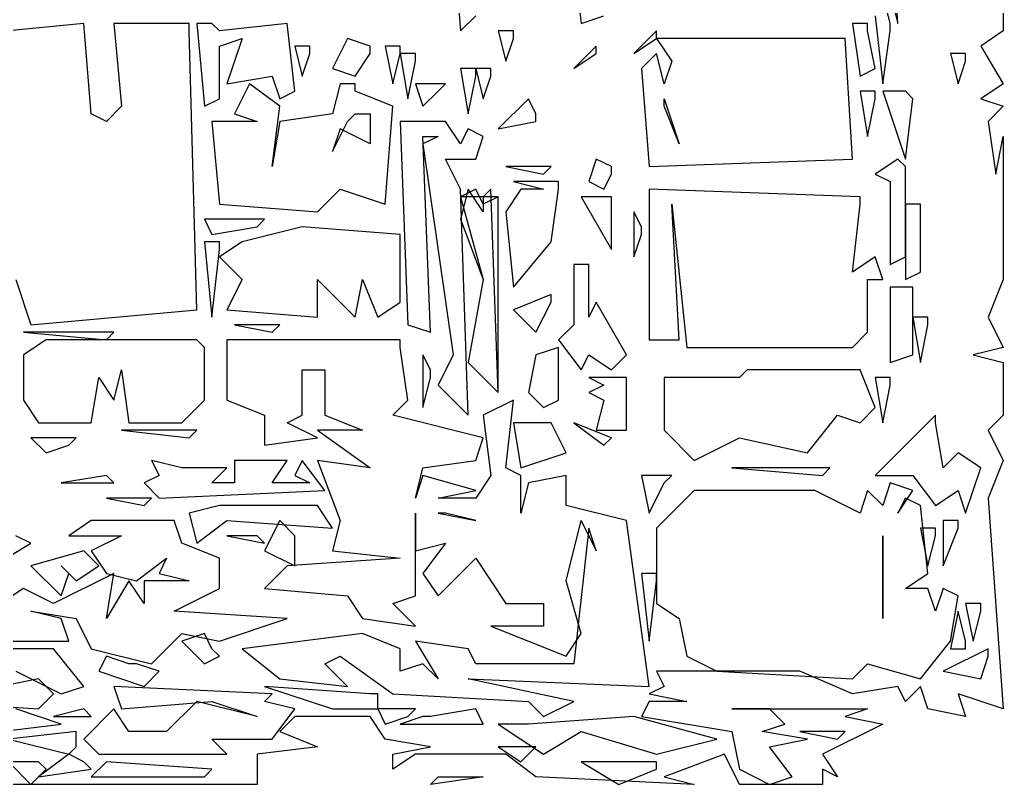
# Model space of a CAD drawing. Extents: x 1 to 798, y 2 to 577.
# Drawn here: x 667.5 to 798, y 2 to 103.5 of the extents above; entities that cross this region are included whole.
import ezdxf

# ---------------------------------------------------------------- set-up
doc = ezdxf.new("R2010")
doc.units = 0

msp = doc.modelspace()

# ---------------------------------------------------------------- linework, layer by layer
for p, q in [((740, 120), (742, 103)), ((740, 120), (742, 103)), ((780, 119), (784, 103)), ((780, 119), (784, 103)), ((784, 103), (783, 118)), ((784, 103), (783, 118)), ((725, 114), (726, 102)), ((725, 114), (726, 102)), ((783, 103), (782, 107)), ((783, 103), (782, 107)), ((798, 106), (798, 102)), ((798, 106), (798, 102)), ((726, 102), (728, 104)), ((726, 102), (728, 104)), ((742, 103), (745, 104)), ((742, 103), (745, 104)), ((781, 104), (782, 95)), ((781, 104), (782, 95)), ((676, 103), (666, 102)), ((676, 103), (666, 102)), ((677, 91), (676, 103)), ((677, 91), (676, 103)), ((690, 103), (680, 103)), ((680, 103), (681, 92)), ((690, 103), (680, 103)), ((680, 103), (681, 92)), ((690, 102), (690, 103)), ((690, 102), (690, 103)), ((691, 65), (690, 102)), ((691, 65), (690, 102)), ((693, 103), (691, 103)), ((691, 103), (692, 92)), ((693, 103), (691, 103)), ((691, 103), (692, 92)), ((694, 102), (693, 103)), ((694, 102), (693, 103)), ((703, 103), (694, 102)), ((703, 103), (694, 102)), ((704, 94), (703, 103)), ((704, 94), (703, 103)), ((733, 102), (731, 102)), ((731, 102), (732, 98)), ((733, 102), (731, 102)), ((731, 102), (732, 98)), ((733, 101), (733, 102)), ((733, 101), (733, 102)), ((752, 102), (749, 99)), ((752, 102), (749, 99)), ((752, 101), (752, 102)), ((752, 101), (752, 102)), ((780, 103), (778, 103)), ((778, 103), (779, 96)), ((780, 103), (778, 103)), ((778, 103), (779, 96)), ((780, 102), (780, 103)), ((780, 102), (780, 103)), ((781, 97), (780, 102)), ((781, 97), (780, 102)), ((782, 95), (783, 102)), ((782, 95), (783, 102)), ((783, 102), (783, 103)), ((783, 102), (783, 103)), ((798, 102), (795, 100)), ((798, 102), (795, 100)), ((694, 100), (697, 101)), ((694, 100), (697, 101)), ((697, 101), (695, 95)), ((697, 101), (695, 95)), ((711, 101), (709, 97)), ((711, 101), (709, 97)), ((714, 100), (711, 101)), ((714, 100), (711, 101)), ((732, 98), (733, 101)), ((732, 98), (733, 101)), ((749, 99), (752, 101)), ((749, 99), (752, 101)), ((766, 101), (752, 101)), ((752, 101), (754, 98)), ((766, 101), (752, 101)), ((752, 101), (754, 98)), ((767, 101), (766, 101)), ((767, 101), (766, 101)), ((777, 101), (767, 101)), ((777, 101), (767, 101)), ((778, 85), (777, 101)), ((778, 85), (777, 101)), ((694, 93), (694, 100)), ((694, 93), (694, 100)), ((706, 100), (704, 100)), ((704, 100), (705, 96)), ((706, 100), (704, 100)), ((704, 100), (705, 96)), ((706, 99), (706, 100)), ((706, 99), (706, 100)), ((714, 99), (714, 100)), ((714, 99), (714, 100)), ((718, 100), (716, 100)), ((716, 100), (717, 95)), ((718, 100), (716, 100)), ((716, 100), (717, 95)), ((718, 99), (718, 100)), ((718, 99), (718, 100)), ((744, 100), (741, 97)), ((744, 100), (741, 97)), ((744, 99), (744, 100)), ((744, 99), (744, 100)), ((795, 100), (798, 95)), ((795, 100), (798, 95)), ((705, 96), (706, 99)), ((705, 96), (706, 99)), ((712, 96), (714, 99)), ((712, 96), (714, 99)), ((717, 95), (718, 99)), ((717, 95), (718, 99)), ((720, 99), (718, 99)), ((718, 99), (719, 93)), ((720, 99), (718, 99)), ((718, 99), (719, 93)), ((719, 93), (720, 98)), ((719, 93), (720, 98)), ((720, 98), (720, 99)), ((720, 98), (720, 99)), ((741, 97), (744, 99)), ((741, 97), (744, 99)), ((752, 99), (750, 97)), ((752, 99), (750, 97)), ((753, 95), (752, 99)), ((753, 95), (752, 99)), ((754, 98), (753, 95)), ((754, 98), (753, 95)), ((793, 99), (791, 99)), ((791, 99), (792, 95)), ((793, 99), (791, 99)), ((791, 99), (792, 95)), ((792, 95), (793, 98)), ((792, 95), (793, 98)), ((793, 98), (793, 99)), ((793, 98), (793, 99)), ((709, 97), (712, 96)), ((709, 97), (712, 96)), ((728, 97), (726, 97)), ((726, 97), (727, 91)), ((728, 97), (726, 97)), ((726, 97), (727, 91)), ((728, 96), (728, 97)), ((730, 97), (728, 97)), ((728, 97), (729, 93)), ((728, 96), (728, 97)), ((730, 97), (728, 97)), ((728, 97), (729, 93)), ((730, 96), (730, 97)), ((730, 96), (730, 97)), ((750, 97), (751, 84)), ((750, 97), (751, 84)), ((779, 96), (781, 97)), ((779, 96), (781, 97)), ((695, 95), (701, 96)), ((695, 95), (701, 96)), ((701, 96), (702, 93)), ((701, 96), (702, 93)), ((727, 91), (728, 96)), ((727, 91), (728, 96)), ((729, 93), (730, 96)), ((729, 93), (730, 96)), ((698, 95), (696, 91)), ((698, 95), (696, 91)), ((702, 92), (698, 95)), ((702, 92), (698, 95)), ((702, 93), (704, 94)), ((702, 93), (704, 94)), ((710, 95), (709, 91)), ((710, 95), (709, 91)), ((712, 95), (710, 95)), ((712, 95), (710, 95)), ((712, 94), (712, 95)), ((712, 94), (712, 95)), ((717, 92), (712, 94)), ((717, 92), (712, 94)), ((724, 95), (720, 95)), ((720, 95), (721, 92)), ((724, 95), (720, 95)), ((720, 95), (721, 92)), ((721, 92), (723, 94)), ((721, 92), (723, 94)), ((723, 94), (724, 95)), ((723, 94), (724, 95)), ((781, 94), (779, 94)), ((779, 94), (780, 88)), ((781, 94), (779, 94)), ((779, 94), (780, 88)), ((781, 93), (781, 94)), ((781, 93), (781, 94)), ((785, 94), (782, 94)), ((782, 94), (785, 85)), ((785, 94), (782, 94)), ((782, 94), (785, 85)), ((786, 93), (785, 94)), ((786, 93), (785, 94)), ((798, 95), (795, 93)), ((798, 95), (795, 93)), ((692, 92), (694, 93)), ((692, 92), (694, 93)), ((735, 93), (731, 89)), ((735, 93), (731, 89)), ((736, 91), (735, 93)), ((736, 91), (735, 93)), ((753, 93), (755, 87)), ((753, 92), (753, 93)), ((753, 93), (755, 87)), ((753, 92), (753, 93)), ((780, 88), (781, 93)), ((780, 88), (781, 93)), ((785, 85), (786, 93)), ((785, 85), (786, 93)), ((795, 93), (798, 92)), ((795, 93), (798, 92)), ((681, 92), (679, 90)), ((681, 92), (679, 90)), ((701, 84), (702, 92)), ((701, 84), (702, 92)), ((716, 79), (717, 92)), ((716, 79), (717, 92)), ((755, 87), (753, 92)), ((755, 87), (753, 92)), ((798, 92), (796, 90)), ((798, 92), (796, 90)), ((679, 90), (677, 91)), ((679, 90), (677, 91)), ((696, 91), (699, 90)), ((696, 91), (699, 90)), ((709, 91), (702, 90)), ((709, 91), (702, 90)), ((711, 90), (712, 91)), ((711, 90), (712, 91)), ((712, 91), (714, 91)), ((712, 91), (714, 91)), ((714, 91), (714, 87)), ((714, 91), (714, 87)), ((736, 90), (736, 91)), ((736, 90), (736, 91)), ((699, 90), (693, 90)), ((693, 90), (694, 79)), ((699, 90), (693, 90)), ((693, 90), (694, 79)), ((702, 90), (701, 84)), ((702, 90), (701, 84)), ((709, 86), (711, 90)), ((709, 86), (711, 90)), ((710, 89), (709, 86)), ((710, 89), (709, 86)), ((714, 87), (710, 89)), ((714, 87), (710, 89)), ((720, 90), (718, 90)), ((718, 90), (719, 63)), ((720, 90), (718, 90)), ((718, 90), (719, 63)), ((721, 90), (720, 90)), ((721, 90), (720, 90)), ((724, 90), (721, 90)), ((724, 90), (721, 90)), ((726, 87), (724, 90)), ((726, 87), (724, 90)), ((727, 89), (726, 87)), ((727, 89), (726, 87)), ((729, 88), (727, 89)), ((729, 88), (727, 89)), ((731, 89), (736, 90)), ((731, 89), (736, 90)), ((796, 90), (797, 83)), ((796, 90), (797, 83)), ((722, 62), (721, 88)), ((721, 88), (723, 88)), ((723, 88), (721, 87)), ((722, 62), (721, 88)), ((721, 88), (723, 88)), ((723, 88), (721, 87)), ((728, 85), (729, 88)), ((728, 85), (729, 88)), ((797, 83), (798, 88)), ((797, 83), (798, 88)), ((798, 88), (798, 69)), ((798, 88), (798, 69)), ((721, 87), (725, 59)), ((721, 87), (725, 59)), ((726, 81), (724, 85)), ((724, 85), (728, 85)), ((726, 81), (724, 85)), ((724, 85), (728, 85)), ((744, 85), (743, 82)), ((744, 85), (743, 82)), ((746, 84), (744, 85)), ((746, 84), (744, 85)), ((751, 84), (778, 85)), ((751, 84), (778, 85)), ((784, 85), (781, 83)), ((784, 85), (781, 83)), ((785, 84), (784, 85)), ((785, 84), (784, 85)), ((738, 84), (732, 84)), ((732, 84), (737, 83)), ((738, 84), (732, 84)), ((732, 84), (737, 83)), ((737, 83), (738, 84)), ((737, 83), (738, 84)), ((746, 83), (746, 84)), ((746, 83), (746, 84)), ((785, 72), (785, 84)), ((785, 72), (785, 84)), ((745, 81), (746, 83)), ((745, 81), (746, 83)), ((781, 83), (783, 82)), ((781, 83), (783, 82)), ((707, 78), (710, 81)), ((707, 78), (710, 81)), ((710, 81), (716, 79)), ((710, 81), (716, 79)), ((727, 51), (726, 81)), ((728, 81), (726, 80)), ((727, 81), (726, 77)), ((727, 51), (726, 81)), ((728, 81), (726, 80)), ((727, 81), (726, 77)), ((729, 78), (727, 81)), ((729, 78), (727, 81)), ((729, 79), (728, 81)), ((729, 79), (728, 81)), ((730, 81), (729, 80)), ((730, 81), (729, 80)), ((731, 54), (730, 81)), ((731, 54), (730, 81)), ((734, 81), (732, 78)), ((734, 81), (732, 78)), ((739, 82), (733, 82)), ((733, 82), (737, 81)), ((739, 82), (733, 82)), ((733, 82), (737, 81)), ((737, 81), (734, 81)), ((737, 81), (734, 81)), ((738, 74), (739, 81)), ((738, 74), (739, 81)), ((739, 81), (739, 82)), ((739, 81), (739, 82)), ((743, 82), (745, 81)), ((743, 82), (745, 81)), ((779, 80), (751, 81)), ((751, 81), (751, 61)), ((779, 80), (751, 81)), ((751, 81), (751, 61)), ((783, 82), (783, 71)), ((783, 82), (783, 71)), ((729, 80), (726, 80)), ((726, 80), (729, 69)), ((726, 80), (729, 69)), ((729, 80), (726, 80)), ((726, 80), (729, 69)), ((726, 80), (729, 69)), ((731, 80), (729, 80)), ((729, 80), (729, 79)), ((731, 80), (729, 79)), ((731, 80), (729, 80)), ((729, 80), (729, 79)), ((731, 80), (729, 79)), ((731, 54), (731, 80)), ((731, 54), (731, 80)), ((731, 54), (731, 80)), ((731, 54), (731, 80)), ((746, 80), (742, 80)), ((742, 80), (746, 73)), ((746, 80), (742, 80)), ((742, 80), (746, 73)), ((746, 79), (746, 80)), ((746, 79), (746, 80)), ((779, 79), (779, 80)), ((779, 79), (779, 80)), ((694, 79), (707, 78)), ((694, 79), (707, 78)), ((729, 79), (729, 78)), ((729, 79), (729, 78)), ((746, 73), (746, 79)), ((746, 73), (746, 79)), ((755, 61), (754, 79)), ((754, 79), (756, 60)), ((755, 61), (754, 79)), ((754, 79), (756, 60)), ((778, 70), (779, 79)), ((778, 70), (779, 79)), ((787, 79), (785, 79)), ((785, 79), (785, 69)), ((787, 79), (785, 79)), ((785, 79), (785, 69)), ((787, 78), (787, 79)), ((787, 78), (787, 79)), ((700, 77), (692, 77)), ((692, 77), (693, 75)), ((700, 77), (692, 77)), ((692, 77), (693, 75)), ((699, 76), (700, 77)), ((699, 76), (700, 77)), ((726, 77), (729, 69)), ((726, 77), (729, 69)), ((732, 78), (733, 68)), ((732, 78), (733, 68)), ((750, 76), (749, 78)), ((749, 78), (749, 72)), ((750, 76), (749, 78)), ((749, 78), (749, 72)), ((787, 70), (787, 78)), ((787, 70), (787, 78)), ((693, 75), (699, 76)), ((693, 75), (699, 76)), ((705, 76), (697, 74)), ((705, 76), (697, 74)), ((718, 75), (705, 76)), ((718, 75), (705, 76)), ((750, 75), (750, 76)), ((750, 75), (750, 76)), ((718, 74), (718, 75)), ((718, 74), (718, 75)), ((749, 72), (750, 75)), ((749, 72), (750, 75)), ((694, 74), (692, 74)), ((692, 74), (693, 64)), ((694, 74), (692, 74)), ((692, 74), (693, 64)), ((697, 74), (694, 72)), ((694, 73), (694, 74)), ((697, 74), (694, 72)), ((694, 73), (694, 74)), ((718, 66), (718, 74)), ((718, 66), (718, 74)), ((733, 68), (738, 74)), ((733, 68), (738, 74)), ((693, 64), (694, 73)), ((693, 64), (694, 73)), ((694, 72), (697, 69)), ((694, 72), (697, 69)), ((781, 72), (778, 70)), ((781, 72), (778, 70)), ((782, 69), (781, 72)), ((782, 69), (781, 72)), ((783, 71), (785, 72)), ((783, 71), (785, 72)), ((743, 71), (741, 71)), ((741, 71), (741, 63)), ((743, 71), (741, 71)), ((741, 71), (741, 63)), ((743, 70), (743, 71)), ((743, 70), (743, 71)), ((743, 64), (743, 70)), ((743, 64), (743, 70)), ((785, 69), (787, 70)), ((785, 69), (787, 70)), ((667, 69), (669, 63)), ((667, 69), (669, 63)), ((697, 69), (695, 65)), ((697, 69), (695, 65)), ((707, 64), (707, 69)), ((707, 69), (712, 64)), ((707, 64), (707, 69)), ((707, 69), (712, 64)), ((712, 64), (713, 69)), ((712, 64), (713, 69)), ((713, 69), (715, 64)), ((713, 69), (715, 64)), ((729, 69), (727, 58)), ((729, 69), (727, 58)), ((729, 69), (727, 58)), ((729, 69), (727, 58)), ((729, 69), (727, 58)), ((729, 69), (727, 58)), ((780, 62), (780, 69)), ((780, 69), (782, 69)), ((780, 62), (780, 69)), ((780, 69), (782, 69)), ((786, 68), (783, 68)), ((783, 68), (783, 58)), ((786, 68), (783, 68)), ((783, 68), (783, 58)), ((786, 67), (786, 68)), ((786, 67), (786, 68)), ((798, 69), (796, 64)), ((798, 69), (796, 64)), ((738, 67), (733, 65)), ((738, 67), (733, 65)), ((738, 66), (738, 67)), ((738, 66), (738, 67)), ((786, 59), (786, 67)), ((786, 59), (786, 67)), ((715, 64), (718, 66)), ((715, 64), (718, 66)), ((736, 62), (738, 66)), ((736, 62), (738, 66)), ((744, 66), (743, 64)), ((744, 66), (743, 64)), ((748, 59), (744, 66)), ((748, 59), (744, 66)), ((669, 63), (691, 65)), ((669, 63), (691, 65)), ((695, 65), (707, 64)), ((695, 65), (707, 64)), ((733, 65), (736, 62)), ((733, 65), (736, 62)), ((788, 64), (786, 64)), ((786, 64), (787, 58)), ((788, 64), (786, 64)), ((786, 64), (787, 58)), ((788, 63), (788, 64)), ((788, 63), (788, 64)), ((796, 64), (798, 60)), ((796, 64), (798, 60)), ((702, 63), (696, 63)), ((696, 63), (701, 62)), ((702, 63), (696, 63)), ((696, 63), (701, 62)), ((701, 62), (702, 63)), ((701, 62), (702, 63)), ((719, 63), (722, 62)), ((719, 63), (722, 62)), ((741, 63), (739, 61)), ((741, 63), (739, 61)), ((787, 58), (788, 63)), ((787, 58), (788, 63)), ((680, 62), (668, 62)), ((668, 62), (679, 61)), ((680, 62), (668, 62)), ((668, 62), (679, 61)), ((679, 61), (680, 62)), ((679, 61), (680, 62)), ((778, 60), (780, 62)), ((778, 60), (780, 62)), ((671, 61), (668, 59)), ((671, 61), (668, 59)), ((691, 61), (671, 61)), ((691, 61), (671, 61)), ((692, 60), (691, 61)), ((692, 60), (691, 61)), ((718, 61), (695, 61)), ((695, 61), (695, 53)), ((718, 61), (695, 61)), ((695, 61), (695, 53)), ((718, 60), (718, 61)), ((718, 60), (718, 61)), ((739, 61), (742, 57)), ((739, 61), (742, 57)), ((751, 61), (755, 61)), ((751, 61), (755, 61)), ((668, 59), (668, 53)), ((668, 59), (668, 53)), ((692, 53), (692, 60)), ((692, 53), (692, 60)), ((719, 53), (718, 60)), ((719, 53), (718, 60)), ((722, 57), (721, 59)), ((721, 59), (721, 52)), ((722, 57), (721, 59)), ((721, 59), (721, 52)), ((725, 59), (723, 55)), ((725, 59), (723, 55)), ((736, 59), (735, 54)), ((736, 59), (735, 54)), ((739, 60), (736, 59)), ((739, 60), (736, 59)), ((739, 59), (739, 60)), ((739, 59), (739, 60)), ((739, 53), (739, 59)), ((739, 53), (739, 59)), ((742, 57), (743, 59)), ((742, 57), (743, 59)), ((743, 59), (746, 57)), ((743, 59), (746, 57)), ((746, 57), (748, 59)), ((746, 57), (748, 59)), ((756, 60), (778, 60)), ((756, 60), (778, 60)), ((783, 58), (786, 59)), ((783, 58), (786, 59)), ((798, 60), (794, 59)), ((798, 60), (794, 59)), ((794, 59), (798, 58)), ((794, 59), (798, 58)), ((727, 58), (731, 54)), ((727, 58), (731, 54)), ((727, 58), (731, 54)), ((727, 58), (731, 54)), ((727, 58), (731, 54)), ((727, 58), (731, 54)), ((798, 58), (798, 51)), ((798, 58), (798, 51)), ((680, 53), (681, 57)), ((680, 53), (681, 57)), ((681, 57), (682, 50)), ((681, 57), (682, 50)), ((705, 51), (705, 57)), ((705, 57), (708, 57)), ((705, 51), (705, 57)), ((705, 57), (708, 57)), ((708, 57), (708, 51)), ((708, 57), (708, 51)), ((722, 56), (722, 57)), ((722, 56), (722, 57)), ((764, 57), (763, 56)), ((764, 57), (763, 56)), ((779, 57), (764, 57)), ((779, 57), (764, 57)), ((781, 52), (779, 57)), ((781, 52), (779, 57)), ((677, 50), (678, 56)), ((677, 50), (678, 56)), ((678, 56), (680, 53)), ((678, 56), (680, 53)), ((721, 52), (722, 56)), ((721, 52), (722, 56)), ((723, 55), (727, 51)), ((723, 55), (727, 51)), ((748, 56), (743, 56)), ((743, 56), (745, 55)), ((748, 56), (743, 56)), ((743, 56), (745, 55)), ((745, 55), (743, 54)), ((745, 55), (743, 54)), ((748, 55), (748, 56)), ((748, 55), (748, 56)), ((748, 49), (748, 55)), ((748, 49), (748, 55)), ((763, 56), (753, 56)), ((753, 56), (753, 49)), ((763, 56), (753, 56)), ((753, 56), (753, 49)), ((783, 56), (781, 56)), ((781, 56), (782, 50)), ((783, 56), (781, 56)), ((781, 56), (782, 50)), ((782, 50), (783, 55)), ((782, 50), (783, 55)), ((783, 55), (783, 56)), ((783, 55), (783, 56)), ((735, 54), (737, 52)), ((735, 54), (737, 52)), ((743, 54), (745, 53)), ((743, 54), (745, 53)), ((668, 53), (670, 50)), ((668, 53), (670, 50)), ((689, 50), (692, 53)), ((689, 50), (692, 53)), ((695, 53), (700, 51)), ((695, 53), (700, 51)), ((717, 51), (719, 53)), ((717, 51), (719, 53)), ((733, 53), (729, 51)), ((733, 53), (729, 51)), ((732, 44), (733, 53)), ((732, 44), (733, 53)), ((737, 52), (739, 53)), ((737, 52), (739, 53)), ((745, 53), (744, 49)), ((745, 53), (744, 49)), ((700, 51), (700, 47)), ((700, 51), (700, 47)), ((703, 50), (705, 51)), ((703, 50), (705, 51)), ((708, 51), (713, 49)), ((708, 51), (713, 49)), ((729, 48), (717, 51)), ((729, 48), (717, 51)), ((729, 51), (730, 43)), ((729, 51), (730, 43)), ((772, 46), (776, 51)), ((772, 46), (776, 51)), ((776, 51), (779, 50)), ((776, 51), (779, 50)), ((779, 50), (781, 52)), ((779, 50), (781, 52)), ((789, 51), (781, 43)), ((789, 51), (781, 43)), ((789, 50), (789, 51)), ((789, 50), (789, 51)), ((798, 51), (796, 49)), ((798, 51), (796, 49)), ((670, 50), (677, 50)), ((670, 50), (677, 50)), ((682, 50), (689, 50)), ((682, 50), (689, 50)), ((707, 48), (703, 50)), ((707, 48), (703, 50)), ((737, 50), (733, 50)), ((733, 50), (734, 44)), ((737, 50), (733, 50)), ((733, 50), (734, 44)), ((738, 50), (737, 50)), ((738, 50), (737, 50)), ((740, 46), (738, 50)), ((740, 46), (738, 50)), ((746, 48), (741, 50)), ((741, 50), (745, 47)), ((746, 48), (741, 50)), ((741, 50), (745, 47)), ((790, 44), (789, 50)), ((790, 44), (789, 50)), ((691, 49), (681, 49)), ((681, 49), (690, 48)), ((691, 49), (681, 49)), ((681, 49), (690, 48)), ((690, 48), (691, 49)), ((690, 48), (691, 49)), ((713, 49), (707, 49)), ((707, 49), (714, 44)), ((713, 49), (707, 49)), ((707, 49), (714, 44)), ((744, 49), (748, 49)), ((744, 49), (748, 49)), ((753, 49), (757, 45)), ((753, 49), (757, 45)), ((796, 49), (798, 45)), ((796, 49), (798, 45)), ((675, 48), (669, 48)), ((669, 48), (671, 46)), ((675, 48), (669, 48)), ((669, 48), (671, 46)), ((671, 46), (674, 47)), ((671, 46), (674, 47)), ((674, 47), (675, 48)), ((674, 47), (675, 48)), ((700, 47), (707, 48)), ((700, 47), (707, 48)), ((728, 45), (729, 48)), ((728, 45), (729, 48)), ((745, 47), (746, 48)), ((745, 47), (746, 48)), ((757, 45), (763, 48)), ((757, 45), (763, 48)), ((763, 48), (772, 46)), ((763, 48), (772, 46)), ((734, 44), (740, 46)), ((734, 44), (740, 46)), ((792, 46), (790, 44)), ((792, 46), (790, 44)), ((795, 44), (792, 46)), ((795, 44), (792, 46)), ((689, 44), (685, 45)), ((685, 45), (686, 43)), ((689, 44), (685, 45)), ((685, 45), (686, 43)), ((703, 45), (696, 45)), ((696, 45), (696, 42)), ((703, 45), (696, 45)), ((696, 45), (696, 42)), ((701, 42), (703, 45)), ((701, 42), (703, 45)), ((705, 45), (704, 43)), ((705, 45), (704, 43)), ((708, 41), (705, 45)), ((708, 41), (705, 45)), ((714, 44), (707, 45)), ((707, 45), (710, 37)), ((714, 44), (707, 45)), ((707, 45), (710, 37)), ((721, 44), (728, 45)), ((721, 44), (728, 45)), ((798, 45), (796, 40)), ((798, 45), (796, 40)), ((690, 44), (689, 44)), ((690, 44), (689, 44)), ((695, 44), (690, 44)), ((695, 44), (690, 44)), ((693, 42), (695, 44)), ((693, 42), (695, 44)), ((720, 40), (721, 44)), ((720, 40), (721, 44)), ((734, 43), (732, 44)), ((734, 43), (732, 44)), ((775, 44), (762, 44)), ((762, 44), (774, 43)), ((775, 44), (762, 44)), ((762, 44), (774, 43)), ((774, 43), (775, 44)), ((774, 43), (775, 44)), ((793, 38), (795, 44)), ((793, 38), (795, 44)), ((679, 43), (673, 42)), ((679, 43), (673, 42)), ((673, 42), (680, 42)), ((673, 42), (680, 42)), ((680, 42), (679, 43)), ((680, 42), (679, 43)), ((686, 43), (684, 42)), ((686, 43), (684, 42)), ((684, 42), (686, 40)), ((684, 42), (686, 40)), ((696, 42), (693, 42)), ((696, 42), (693, 42)), ((706, 42), (701, 42)), ((706, 42), (701, 42)), ((704, 43), (706, 42)), ((704, 43), (706, 42)), ((721, 43), (720, 40)), ((721, 43), (720, 40)), ((728, 41), (721, 43)), ((728, 41), (721, 43)), ((730, 43), (728, 40)), ((730, 43), (728, 40)), ((734, 38), (734, 43)), ((734, 38), (734, 43)), ((735, 42), (734, 38)), ((735, 42), (734, 38)), ((740, 43), (735, 42)), ((740, 43), (735, 42)), ((740, 39), (740, 43)), ((740, 39), (740, 43)), ((754, 43), (750, 43)), ((750, 43), (751, 38)), ((754, 43), (750, 43)), ((750, 43), (751, 38)), ((751, 38), (753, 42)), ((751, 38), (753, 42)), ((753, 42), (754, 43)), ((753, 42), (754, 43)), ((781, 43), (786, 43)), ((781, 43), (786, 43)), ((783, 42), (782, 39)), ((783, 42), (782, 39)), ((786, 41), (783, 42)), ((786, 41), (783, 42)), ((786, 43), (789, 39)), ((786, 43), (789, 39)), ((686, 40), (708, 41)), ((686, 40), (708, 41)), ((723, 40), (728, 41)), ((723, 40), (728, 41)), ((757, 41), (752, 36)), ((757, 41), (752, 36)), ((772, 41), (757, 41)), ((772, 41), (757, 41)), ((773, 41), (772, 41)), ((773, 41), (772, 41)), ((779, 38), (773, 41)), ((779, 38), (773, 41)), ((780, 41), (779, 38)), ((780, 41), (779, 38)), ((782, 39), (780, 41)), ((782, 39), (780, 41)), ((784, 38), (786, 41)), ((784, 38), (786, 41)), ((789, 39), (792, 41)), ((789, 39), (792, 41)), ((792, 41), (793, 38)), ((792, 41), (793, 38)), ((685, 40), (679, 40)), ((679, 40), (684, 39)), ((685, 40), (679, 40)), ((679, 40), (684, 39)), ((684, 39), (685, 40)), ((684, 39), (685, 40)), ((728, 40), (723, 40)), ((728, 40), (723, 40)), ((785, 40), (784, 38)), ((785, 40), (784, 38)), ((787, 39), (785, 40)), ((787, 39), (785, 40)), ((796, 40), (798, 12)), ((796, 40), (798, 12)), ((694, 39), (690, 38)), ((694, 39), (690, 38)), ((690, 38), (691, 34)), ((690, 38), (691, 34)), ((695, 39), (694, 39)), ((695, 39), (694, 39)), ((707, 39), (695, 39)), ((707, 39), (695, 39)), ((709, 36), (707, 39)), ((709, 36), (707, 39)), ((720, 27), (720, 38)), ((720, 38), (720, 33)), ((720, 27), (720, 38)), ((720, 38), (720, 33)), ((723, 38), (728, 37)), ((724, 38), (723, 38)), ((723, 38), (728, 37)), ((724, 38), (723, 38)), ((728, 37), (724, 38)), ((728, 37), (724, 38)), ((748, 37), (740, 39)), ((748, 37), (740, 39)), ((788, 30), (787, 39)), ((788, 30), (787, 39)), ((677, 37), (674, 35)), ((677, 37), (674, 35)), ((687, 37), (677, 37)), ((687, 37), (677, 37)), ((688, 37), (687, 37)), ((688, 37), (687, 37)), ((689, 34), (688, 37)), ((689, 34), (688, 37)), ((691, 34), (695, 37)), ((691, 34), (695, 37)), ((695, 37), (709, 36)), ((695, 37), (709, 36)), ((702, 37), (700, 33)), ((702, 37), (700, 33)), ((704, 35), (702, 37)), ((704, 35), (702, 37)), ((710, 37), (709, 33)), ((710, 37), (709, 33)), ((740, 29), (742, 37)), ((740, 29), (742, 37)), ((742, 37), (744, 33)), ((742, 37), (744, 33)), ((751, 15), (748, 37)), ((751, 15), (748, 37)), ((792, 37), (790, 37)), ((790, 37), (790, 31)), ((792, 37), (790, 37)), ((790, 37), (790, 31)), ((792, 36), (792, 37)), ((792, 36), (792, 37)), ((743, 36), (741, 18)), ((743, 36), (741, 18)), ((744, 33), (743, 36)), ((744, 33), (743, 36)), ((752, 36), (752, 26)), ((752, 36), (752, 26)), ((789, 36), (787, 36)), ((787, 36), (788, 31)), ((789, 36), (787, 36)), ((787, 36), (788, 31)), ((789, 35), (789, 36)), ((789, 35), (789, 36)), ((790, 31), (792, 36)), ((790, 31), (792, 36)), ((664, 31), (669, 34)), ((664, 31), (669, 34)), ((669, 34), (667, 35)), ((669, 34), (667, 35)), ((674, 35), (681, 35)), ((674, 35), (681, 35)), ((681, 35), (677, 33)), ((681, 35), (677, 33)), ((694, 32), (689, 34)), ((694, 32), (689, 34)), ((699, 35), (695, 35)), ((695, 35), (700, 34)), ((699, 35), (695, 35)), ((695, 35), (700, 34)), ((700, 34), (699, 35)), ((700, 34), (699, 35)), ((704, 34), (704, 35)), ((704, 34), (704, 35)), ((704, 31), (704, 34)), ((704, 31), (704, 34)), ((720, 33), (724, 34)), ((720, 33), (724, 34)), ((724, 34), (721, 30)), ((724, 34), (721, 30)), ((782, 35), (782, 24)), ((782, 34), (782, 35)), ((782, 35), (782, 24)), ((782, 34), (782, 35)), ((782, 24), (782, 34)), ((782, 24), (782, 34)), ((788, 31), (789, 35)), ((788, 31), (789, 35)), ((676, 33), (669, 31)), ((676, 33), (669, 31)), ((678, 31), (676, 33)), ((678, 31), (676, 33)), ((677, 33), (679, 30)), ((677, 33), (679, 30)), ((700, 33), (704, 31)), ((700, 33), (704, 31)), ((709, 33), (718, 32)), ((709, 33), (718, 32)), ((683, 29), (687, 32)), ((683, 29), (687, 32)), ((687, 32), (686, 30)), ((687, 32), (686, 30)), ((694, 28), (694, 32)), ((694, 28), (694, 32)), ((718, 32), (703, 31)), ((718, 32), (703, 31)), ((723, 27), (728, 32)), ((723, 27), (728, 32)), ((728, 32), (732, 26)), ((728, 32), (732, 26)), ((669, 31), (673, 27)), ((669, 31), (673, 27)), ((673, 31), (675, 29)), ((674, 30), (673, 31)), ((673, 31), (675, 29)), ((674, 30), (673, 31)), ((675, 29), (678, 31)), ((675, 29), (678, 31)), ((703, 31), (700, 28)), ((703, 31), (700, 28)), ((680, 30), (672, 26)), ((680, 30), (672, 26)), ((673, 27), (674, 30)), ((673, 27), (674, 30)), ((679, 30), (683, 29)), ((679, 24), (680, 30)), ((679, 30), (683, 29)), ((679, 24), (680, 30)), ((682, 29), (679, 24)), ((682, 29), (679, 24)), ((684, 26), (682, 29)), ((684, 26), (682, 29)), ((690, 29), (684, 29)), ((684, 29), (684, 26)), ((690, 29), (684, 29)), ((684, 29), (684, 26)), ((686, 30), (690, 29)), ((686, 30), (690, 29)), ((721, 30), (723, 27)), ((721, 30), (723, 27)), ((742, 22), (740, 29)), ((742, 22), (740, 29)), ((752, 30), (750, 30)), ((750, 30), (751, 21)), ((752, 30), (750, 30)), ((750, 30), (751, 21)), ((751, 21), (752, 29)), ((751, 21), (752, 29)), ((752, 29), (752, 30)), ((752, 29), (752, 30)), ((785, 28), (788, 30)), ((785, 28), (788, 30)), ((668, 28), (665, 26)), ((668, 28), (665, 26)), ((672, 26), (668, 28)), ((672, 26), (668, 28)), ((688, 25), (694, 28)), ((688, 25), (694, 28)), ((700, 28), (711, 27)), ((700, 28), (711, 27)), ((788, 28), (785, 28)), ((788, 28), (785, 28)), ((789, 25), (788, 28)), ((789, 25), (788, 28)), ((790, 28), (789, 25)), ((790, 28), (789, 25)), ((792, 27), (790, 28)), ((792, 27), (790, 28)), ((711, 27), (713, 24)), ((711, 27), (713, 24)), ((717, 26), (720, 27)), ((717, 26), (720, 27)), ((791, 21), (792, 27)), ((791, 21), (792, 27)), ((673, 24), (669, 25)), ((669, 25), (675, 24)), ((673, 24), (669, 25)), ((669, 25), (675, 24)), ((703, 24), (688, 25)), ((703, 24), (688, 25)), ((720, 23), (717, 26)), ((720, 23), (717, 26)), ((732, 26), (737, 26)), ((732, 26), (737, 26)), ((737, 26), (737, 23)), ((737, 26), (737, 23)), ((752, 26), (755, 24)), ((752, 26), (755, 24)), ((792, 25), (791, 20)), ((792, 25), (791, 20)), ((793, 21), (792, 25)), ((793, 21), (792, 25)), ((795, 26), (793, 26)), ((793, 26), (794, 21)), ((795, 26), (793, 26)), ((793, 26), (794, 21)), ((794, 21), (795, 25)), ((794, 21), (795, 25)), ((795, 25), (795, 26)), ((795, 25), (795, 26)), ((674, 21), (673, 24)), ((674, 21), (673, 24)), ((675, 24), (677, 20)), ((675, 24), (677, 20)), ((694, 21), (703, 24)), ((694, 21), (703, 24)), ((713, 24), (720, 23)), ((713, 24), (720, 23)), ((755, 24), (756, 19)), ((755, 24), (756, 19)), ((737, 23), (730, 23)), ((730, 23), (740, 19)), ((737, 23), (730, 23)), ((730, 23), (740, 19)), ((664, 21), (674, 21)), ((664, 21), (674, 21)), ((685, 18), (689, 22)), ((685, 18), (689, 22)), ((689, 22), (694, 21)), ((692, 22), (689, 21)), ((689, 22), (694, 21)), ((692, 22), (689, 21)), ((689, 21), (692, 18)), ((689, 21), (692, 18)), ((693, 20), (692, 22)), ((693, 20), (692, 22)), ((713, 22), (697, 20)), ((713, 22), (697, 20)), ((718, 20), (713, 22)), ((718, 20), (713, 22)), ((727, 20), (720, 21)), ((720, 21), (723, 16)), ((727, 20), (720, 21)), ((720, 21), (723, 16)), ((740, 19), (742, 22)), ((740, 19), (742, 22)), ((787, 16), (791, 21)), ((787, 16), (791, 21)), ((793, 20), (793, 21)), ((793, 20), (793, 21)), ((672, 20), (657, 20)), ((672, 20), (657, 20)), ((676, 15), (672, 20)), ((676, 15), (672, 20)), ((677, 20), (685, 18)), ((677, 20), (685, 18)), ((694, 19), (693, 20)), ((694, 19), (693, 20)), ((697, 20), (702, 16)), ((697, 20), (702, 16)), ((718, 17), (718, 20)), ((718, 17), (718, 20)), ((728, 18), (727, 20)), ((728, 18), (727, 20)), ((796, 20), (790, 17)), ((796, 20), (790, 17)), ((791, 20), (793, 20)), ((791, 20), (793, 20)), ((796, 19), (796, 20)), ((796, 19), (796, 20)), ((679, 19), (678, 17)), ((679, 19), (678, 17)), ((682, 18), (679, 19)), ((682, 18), (679, 19)), ((692, 18), (694, 19)), ((692, 18), (694, 19)), ((708, 18), (710, 19)), ((708, 18), (710, 19)), ((710, 19), (717, 14)), ((710, 19), (717, 14)), ((756, 19), (760, 17)), ((756, 19), (760, 17)), ((795, 16), (796, 19)), ((795, 16), (796, 19)), ((667, 17), (673, 14)), ((667, 17), (673, 14)), ((678, 17), (684, 15)), ((678, 17), (684, 15)), ((683, 18), (682, 18)), ((683, 18), (682, 18)), ((686, 17), (683, 18)), ((686, 17), (683, 18)), ((684, 15), (686, 17)), ((684, 15), (686, 17)), ((711, 15), (708, 18)), ((711, 15), (708, 18)), ((721, 18), (718, 17)), ((721, 18), (718, 17)), ((723, 16), (721, 18)), ((723, 16), (721, 18)), ((741, 18), (728, 18)), ((741, 18), (728, 18)), ((771, 17), (752, 17)), ((752, 17), (753, 15)), ((771, 17), (752, 17)), ((752, 17), (753, 15)), ((760, 17), (778, 16)), ((760, 17), (778, 16)), ((778, 14), (771, 17)), ((778, 14), (771, 17)), ((778, 16), (780, 18)), ((778, 16), (780, 18)), ((780, 18), (787, 16)), ((780, 18), (787, 16)), ((790, 17), (795, 16)), ((790, 17), (795, 16)), ((670, 16), (665, 15)), ((670, 16), (665, 15)), ((672, 14), (670, 16)), ((672, 14), (670, 16)), ((702, 16), (711, 15)), ((702, 16), (711, 15)), ((741, 13), (727, 16)), ((727, 16), (751, 15)), ((741, 13), (727, 16)), ((727, 16), (751, 15)), ((673, 14), (676, 15)), ((673, 14), (676, 15)), ((701, 14), (680, 15)), ((680, 15), (681, 12)), ((701, 14), (680, 15)), ((680, 15), (681, 12)), ((714, 14), (700, 15)), ((700, 15), (709, 12)), ((714, 14), (700, 15)), ((700, 15), (709, 12)), ((753, 15), (751, 14)), ((753, 15), (751, 14)), ((784, 15), (778, 14)), ((784, 15), (778, 14)), ((785, 13), (784, 15)), ((785, 13), (784, 15)), ((787, 15), (785, 13)), ((787, 15), (785, 13)), ((788, 12), (787, 15)), ((788, 12), (787, 15)), ((670, 12), (672, 14)), ((670, 12), (672, 14)), ((700, 13), (701, 14)), ((700, 13), (701, 14)), ((715, 14), (714, 14)), ((715, 14), (714, 14)), ((715, 12), (715, 14)), ((715, 12), (715, 14)), ((717, 14), (735, 13)), ((717, 14), (735, 13)), ((751, 14), (756, 13)), ((751, 14), (756, 13)), ((798, 12), (792, 14)), ((792, 14), (793, 11)), ((798, 12), (792, 14)), ((792, 14), (793, 11)), ((656, 13), (670, 12)), ((656, 13), (670, 12)), ((673, 10), (667, 12)), ((673, 10), (667, 12)), ((676, 12), (672, 11)), ((676, 12), (672, 11)), ((680, 12), (676, 8)), ((677, 11), (676, 12)), ((680, 12), (676, 8)), ((677, 11), (676, 12)), ((682, 9), (680, 12)), ((682, 9), (680, 12)), ((681, 12), (693, 13)), ((681, 12), (693, 13)), ((691, 13), (687, 9)), ((691, 13), (687, 9)), ((699, 11), (691, 13)), ((699, 11), (691, 13)), ((693, 13), (699, 11)), ((693, 13), (699, 11)), ((704, 12), (700, 13)), ((704, 12), (700, 13)), ((701, 8), (704, 12)), ((701, 8), (704, 12)), ((709, 12), (715, 12)), ((709, 12), (715, 12)), ((720, 12), (715, 12)), ((715, 12), (716, 10)), ((720, 12), (715, 12)), ((715, 12), (716, 10)), ((719, 11), (720, 12)), ((719, 11), (720, 12)), ((728, 12), (722, 11)), ((728, 12), (722, 11)), ((729, 10), (728, 12)), ((729, 10), (728, 12)), ((735, 13), (737, 11)), ((735, 13), (737, 11)), ((737, 11), (741, 13)), ((737, 11), (741, 13)), ((751, 13), (750, 11)), ((751, 13), (750, 11)), ((756, 13), (751, 13)), ((756, 13), (751, 13)), ((767, 12), (762, 12)), ((762, 12), (780, 12)), ((767, 12), (762, 12)), ((762, 12), (780, 12)), ((769, 10), (767, 12)), ((769, 10), (767, 12)), ((780, 12), (777, 11)), ((780, 12), (777, 11)), ((793, 11), (788, 12)), ((793, 11), (788, 12)), ((672, 11), (677, 11)), ((672, 11), (677, 11)), ((704, 11), (702, 9)), ((704, 11), (702, 9)), ((714, 11), (704, 11)), ((714, 11), (704, 11)), ((716, 8), (714, 11)), ((716, 8), (714, 11)), ((716, 10), (719, 11)), ((716, 10), (719, 11)), ((721, 11), (718, 10)), ((721, 11), (718, 10)), ((722, 11), (721, 11)), ((722, 11), (721, 11)), ((749, 11), (735, 10)), ((749, 11), (735, 10)), ((760, 8), (749, 11)), ((760, 8), (749, 11)), ((750, 11), (762, 9)), ((750, 11), (762, 9)), ((777, 11), (782, 10)), ((777, 11), (782, 10)), ((665, 9), (673, 10)), ((665, 9), (673, 10)), ((718, 10), (729, 10)), ((718, 10), (729, 10)), ((734, 10), (731, 10)), ((731, 10), (737, 6)), ((734, 10), (731, 10)), ((731, 10), (737, 6)), ((735, 10), (734, 10)), ((735, 10), (734, 10)), ((766, 9), (769, 10)), ((766, 9), (769, 10)), ((782, 10), (774, 6)), ((782, 10), (774, 6)), ((675, 9), (666, 8)), ((675, 9), (666, 8)), ((666, 8), (674, 6)), ((666, 8), (674, 6)), ((675, 7), (675, 9)), ((675, 7), (675, 9)), ((676, 8), (678, 6)), ((676, 8), (678, 6)), ((687, 9), (682, 9)), ((687, 9), (682, 9)), ((695, 6), (693, 8)), ((693, 8), (701, 8)), ((695, 6), (693, 8)), ((693, 8), (701, 8)), ((702, 9), (707, 7)), ((702, 9), (707, 7)), ((722, 7), (716, 8)), ((722, 7), (716, 8)), ((737, 6), (742, 9)), ((737, 6), (742, 9)), ((742, 9), (752, 6)), ((742, 9), (752, 6)), ((752, 6), (760, 8)), ((752, 6), (760, 8)), ((762, 9), (763, 4)), ((762, 9), (763, 4)), ((772, 8), (766, 9)), ((772, 8), (766, 9)), ((767, 7), (772, 8)), ((767, 7), (772, 8)), ((777, 9), (771, 9)), ((771, 9), (776, 8)), ((777, 9), (771, 9)), ((771, 9), (776, 8)), ((776, 8), (777, 9)), ((776, 8), (777, 9)), ((674, 6), (675, 7)), ((674, 6), (675, 7)), ((707, 7), (699, 6)), ((707, 7), (699, 6)), ((717, 6), (722, 7)), ((717, 6), (722, 7)), ((735, 7), (731, 7)), ((731, 7), (734, 5)), ((735, 7), (731, 7)), ((731, 7), (734, 5)), ((734, 5), (736, 7)), ((734, 5), (736, 7)), ((736, 7), (735, 7)), ((736, 7), (735, 7)), ((770, 3), (767, 7)), ((770, 3), (767, 7)), ((674, 6), (670, 3)), ((674, 6), (670, 3)), ((676, 5), (674, 6)), ((676, 5), (674, 6)), ((678, 6), (695, 6)), ((678, 6), (695, 6)), ((699, 6), (699, 2)), ((699, 6), (699, 2)), ((720, 6), (717, 4)), ((717, 4), (717, 6)), ((720, 6), (717, 4)), ((717, 4), (717, 6)), ((732, 6), (720, 6)), ((732, 6), (720, 6)), ((736, 3), (732, 6)), ((736, 3), (732, 6)), ((761, 6), (753, 3)), ((761, 6), (753, 3)), ((763, 2), (761, 6)), ((763, 2), (761, 6)), ((774, 6), (776, 3)), ((774, 6), (776, 3)), ((670, 5), (666, 5)), ((666, 5), (669, 2)), ((670, 5), (666, 5)), ((666, 5), (669, 2)), ((669, 2), (671, 4)), ((669, 2), (671, 4)), ((671, 4), (670, 5)), ((671, 4), (670, 5)), ((670, 3), (677, 4)), ((670, 3), (677, 4)), ((677, 4), (676, 5)), ((677, 4), (676, 5)), ((679, 5), (677, 3)), ((679, 5), (677, 3)), ((693, 4), (679, 5)), ((693, 4), (679, 5)), ((692, 3), (693, 4)), ((692, 3), (693, 4)), ((752, 5), (742, 5)), ((742, 5), (747, 2)), ((752, 5), (742, 5)), ((742, 5), (747, 2)), ((747, 2), (752, 4)), ((747, 2), (752, 4)), ((752, 4), (752, 5)), ((752, 4), (752, 5)), ((763, 4), (767, 2)), ((763, 4), (767, 2)), ((776, 3), (774, 4)), ((774, 4), (774, 2)), ((776, 3), (774, 4)), ((774, 4), (774, 2)), ((677, 3), (692, 3)), ((677, 3), (692, 3)), ((729, 3), (722, 2)), ((722, 2), (723, 3)), ((729, 3), (722, 2)), ((722, 2), (723, 3)), ((723, 3), (729, 3)), ((723, 3), (729, 3)), ((757, 2), (736, 3)), ((757, 2), (736, 3)), ((753, 3), (757, 2)), ((753, 3), (757, 2)), ((767, 2), (770, 3)), ((767, 2), (770, 3)), ((699, 2), (617, 2)), ((699, 2), (617, 2)), ((774, 2), (763, 2)), ((774, 2), (763, 2))]:
    msp.add_line(p, q)

doc.saveas('drawing.dxf')
